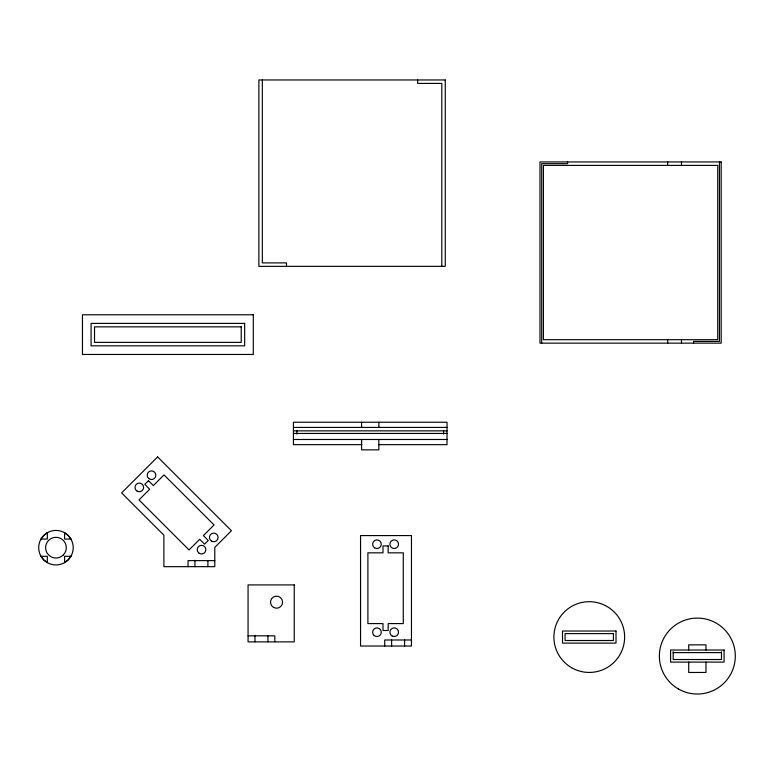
<?xml version="1.0" encoding="UTF-8"?>
<svg xmlns="http://www.w3.org/2000/svg" width="774" height="774" viewBox="0 0 774 774"><rect width="100%" height="100%" fill="white"/><g stroke="black" fill="none" stroke-linecap="round" stroke-linejoin="round"><path stroke-width="1.16" d="M293.433 427.412L447.024 427.412M293.433 430.857L447.024 430.857M293.433 433.45L447.024 433.45M293.433 439.487L447.024 439.487M361.826 444.663L293.433 444.663L293.433 422.236L447.024 422.236L447.024 444.663L378.631 444.663M214.795 560.628L188.053 560.628L188.053 566.665M248.067 635.822L274.818 635.822L274.818 641.869M411.468 639.992L384.717 639.992L384.717 646.029M673.177 652.617L721.494 652.617M721.494 651.747L721.494 659.516L673.177 659.516L673.177 651.747M719.452 161.94L719.452 341.421L693.572 341.421L693.572 343.143M705.965 650.025L705.965 644.848L688.705 644.848L688.705 650.025M705.965 662.109L705.965 672.461L688.705 672.461L688.705 662.109M681.488 161.94L681.488 165.394M681.488 339.699L681.488 343.143M667.681 161.94L667.681 165.394M667.681 339.699L667.681 343.143M567.594 161.94L567.594 163.672L541.703 163.672L541.703 343.143M443.57 430.46L443.57 434.05M441.809 266.353L441.809 83.418L417.65 83.418L417.65 79.964M404.56 639.992L404.56 646.029M391.615 639.992L391.615 646.029M378.854 422.236L378.854 427.412M378.854 439.487L378.854 449.849L361.603 449.849L361.603 439.487M361.603 422.236L361.603 427.412M296.887 430.46L296.887 434.05M286.486 266.353L286.486 262.899L262.328 262.899L262.328 79.964M267.92 635.822L267.92 641.869M254.975 635.822L254.975 641.869M207.896 560.628L207.896 566.665M194.951 560.628L194.951 566.665M43.75 535.482L41.012 539.052L47.33 539.052L47.33 532.735A17.26 17.26 0 0 1 73.211 547.682A17.26 17.26 0 0 1 47.33 562.63L43.75 559.883L41.012 556.312L47.33 556.312L47.33 562.63A17.26 17.26 0 0 1 47.33 532.735L43.75 535.482M70.898 556.312L68.16 559.883L64.59 562.63L64.59 556.312L70.898 556.312M157.615 456.902L121.615 492.903L163.885 535.173L163.885 566.665L214.795 566.665L214.795 547.373L231.445 530.732L157.615 456.902M148.463 480.693L144.806 484.36L149.682 489.236L139.01 499.917L189.04 549.946L199.711 539.275L204.597 544.151L208.254 540.494L203.378 535.608L214.05 524.936L164.02 474.897L153.349 485.579L148.463 480.693M63.275 555.006L61.136 556.651A10.352 10.352 0 0 1 50.784 556.651L48.636 555.006A10.352 10.352 0 0 1 48.636 540.358A10.352 10.352 0 0 1 63.284 540.358A10.352 10.352 0 0 1 63.275 555.006M445.263 79.964L258.874 79.964L258.874 266.353L445.263 266.353L445.263 79.964M721.184 161.94L539.981 161.94L539.981 343.143L721.184 343.143L721.184 161.94M717.73 165.394L543.425 165.394L543.425 339.699L717.73 339.699L717.73 165.394M253.292 314.766L82.45 314.766L82.45 354.463L253.292 354.463L253.292 314.766M244.671 323.397L91.071 323.397L91.071 345.833L244.671 345.833L244.671 323.397M241.217 326.851L94.525 326.851L94.525 342.379L241.217 342.379L241.217 326.851M411.468 535.579L360.558 535.579L360.558 646.029L411.468 646.029L411.468 535.579M70.898 539.052L64.59 539.052L64.59 532.735L68.16 535.482L70.898 539.052M388.171 545.931L382.995 545.931L382.995 552.839L367.892 552.839L367.892 623.592L382.995 623.592L382.995 630.5L388.171 630.5L388.171 623.592L403.273 623.592L403.273 552.839L388.171 552.839L388.171 545.931M294.236 584.912L248.067 584.912L248.067 641.869L294.236 641.869L294.236 584.912M616.007 631.023L562.514 631.023L562.514 643.107L616.007 643.107L616.007 631.023M613.424 633.616L565.097 633.616L565.097 640.514L613.424 640.514L613.424 633.616M724.087 650.025L670.584 650.025L670.584 662.109L724.087 662.109L724.087 650.025M374.693 547.886A4.315 4.315 0 0 0 381.263 544.325A4.315 4.315 0 0 0 374.897 540.416A4.315 4.315 0 0 0 374.693 547.886M391.421 547.499A4.315 4.315 0 0 0 398.455 544.973A4.315 4.315 0 0 0 392.747 540.146A4.315 4.315 0 0 0 391.421 547.499M391.954 635.899A4.315 4.315 0 0 0 398.523 632.339A4.315 4.315 0 0 0 392.157 628.43A4.315 4.315 0 0 0 391.954 635.899M374.161 635.512A4.315 4.315 0 0 0 381.195 632.987A4.315 4.315 0 0 0 375.487 628.159A4.315 4.315 0 0 0 374.161 635.512M273.522 607.406A6.037 6.037 0 0 0 282.587 602.172A6.037 6.037 0 0 0 273.522 596.938A6.037 6.037 0 0 0 273.522 607.406M678.353 688.947A37.965 37.965 0 0 0 735.3 656.062A37.965 37.965 0 0 0 678.353 623.186A37.965 37.965 0 0 0 678.353 688.947M571.57 667.701A35.381 35.381 0 0 0 624.637 637.06A35.381 35.381 0 0 0 571.57 606.429A35.381 35.381 0 0 0 571.57 667.701M137.056 491.084A4.315 4.315 0 0 0 143.625 487.523A4.315 4.315 0 0 0 137.259 483.615A4.315 4.315 0 0 0 137.056 491.084M211.486 541.113A4.315 4.315 0 0 0 218.065 537.562A4.315 4.315 0 0 0 211.699 533.644A4.315 4.315 0 0 0 211.486 541.113M198.763 552.936A4.315 4.315 0 0 0 205.787 550.411A4.315 4.315 0 0 0 200.089 545.583A4.315 4.315 0 0 0 198.763 552.936M148.724 478.496A4.315 4.315 0 0 0 155.758 475.971A4.315 4.315 0 0 0 150.059 471.143A4.315 4.315 0 0 0 148.724 478.496"/></g></svg>
